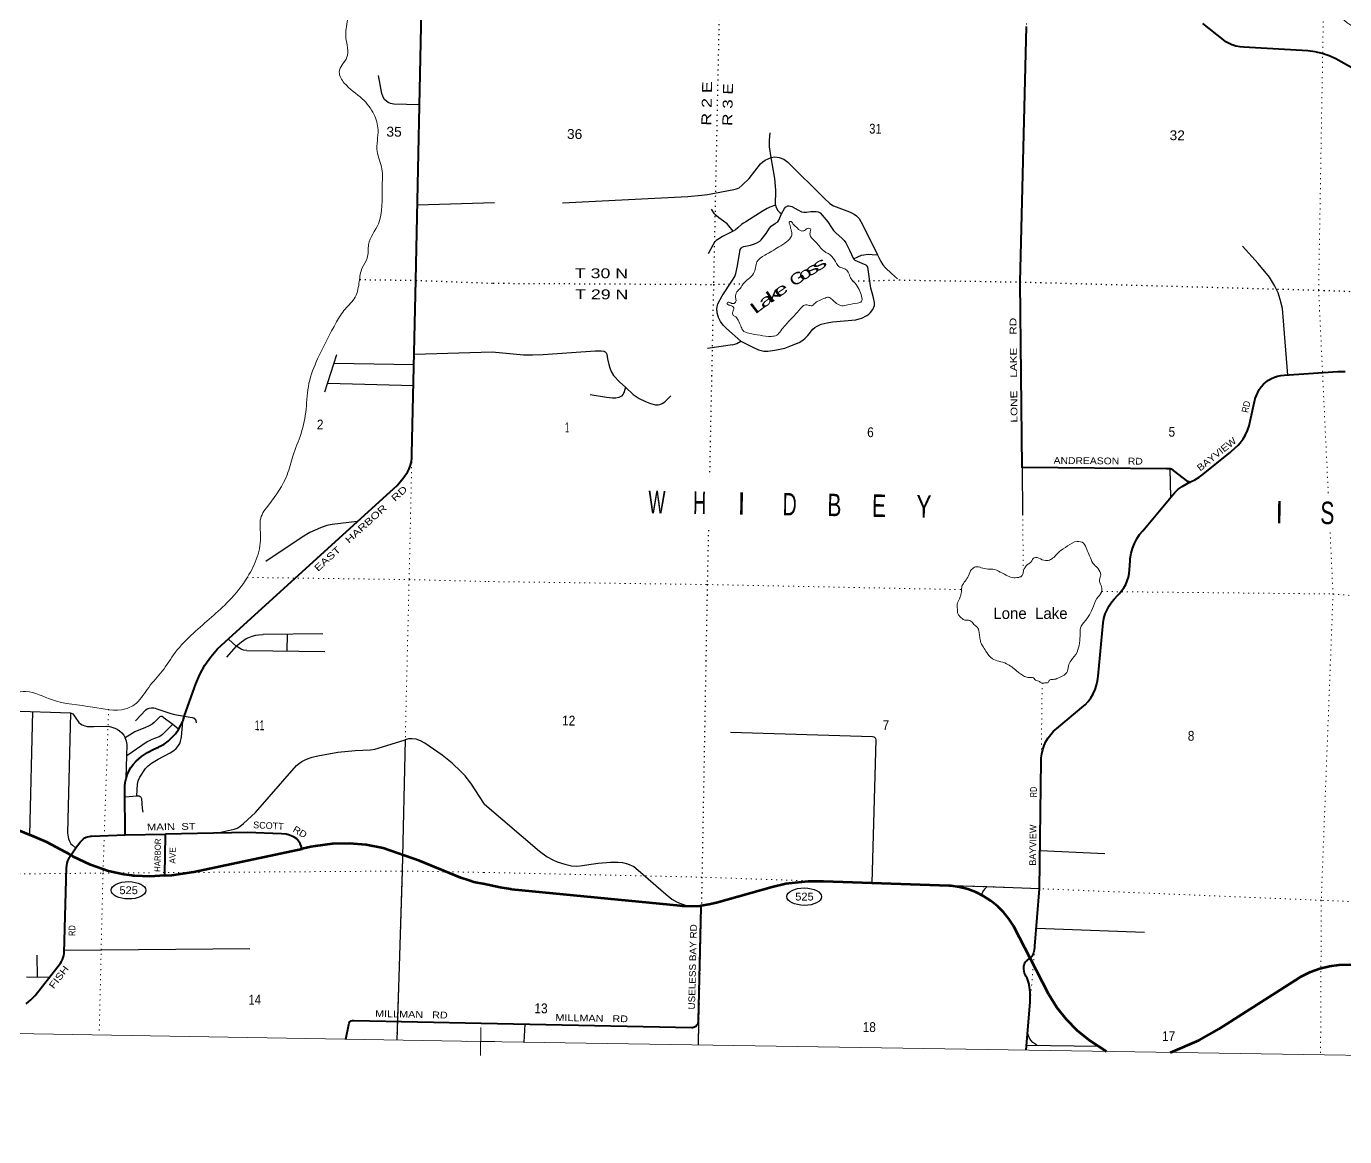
# Model space of a CAD drawing. Header units: feet. Extents: x -493433 to -244333, y 184684 to 373072.
# Drawn here: x -377997 to -354505, y 184934 to 204713 of the extents above; entities that cross this region are included whole.
import ezdxf
from ezdxf.enums import TextEntityAlignment as Align

# ---------------------------------------------------------------- set-up
doc = ezdxf.new("R2010")
doc.units = ezdxf.units.FT
doc.header["$LTSCALE"] = 60
doc.linetypes.add('DOTTED', pattern=[1.5, 0.3, -1.2])
for name, color, linetype, lineweight in [('17', 7, 'Continuous', 25), ('23', 7, 'Continuous', 70), ('26', 7, 'Continuous', 40), ('27', 7, 'Continuous', 13), ('29', 7, 'Continuous', 25), ('39', 7, 'Continuous', 13), ('4', 7, 'Continuous', 13), ('41', 7, 'Continuous', 13), ('6', 7, 'DOTTED', 25), ('7', 7, 'DOTTED', 13)]:
    doc.layers.add(name, color=color, linetype=linetype, lineweight=lineweight)
doc.layers.add('42', color=7, linetype='Continuous')

msp = doc.modelspace()

# ---------------------------------------------------------------- linework, layer by layer
at = {"layer": '17'}
for centre in [(-376177.04, 189321.95), (-364134.01, 189208.58)]:
    msp.add_ellipse(centre, major_axis=(-309.24, 1), ratio=0.500121, dxfattribs=at)
at = {"layer": '23'}
for points in [[(-377201.93, 189946.49), (-377251.9, 189974.87), (-377276.57, 189988.88), (-377301.9, 190002.5), (-377632.75, 190180.33), (-377838.5, 190270.18), (-379367.14, 190888.62), (-379398.45, 190904.51), (-379466.4, 190945.71), (-379529.67, 190993.79), (-379587.57, 191048.22), (-380715.39, 192429.8)], [(-375530.74, 189583.77), (-375403.72, 189590.27), (-375012.71, 189651.69), (-373081.85, 190062.97)], [(-369854.04, 189435.14), (-369966.28, 189457.42), (-370025.62, 189469.72), (-370105.53, 189493.97), (-370256.25, 189545.59), (-370992.54, 189845.14), (-371640, 190075.51), (-371939.43, 190132), (-372243.13, 190156.87), (-372547.76, 190149.86), (-372849.99, 190111.05), (-372928.34, 190095.67), (-373081.85, 190062.97)], [(-375530.74, 189583.77), (-375799.01, 189570.05), (-376065.99, 189580.71), (-376091.1, 189581.71), (-376115.99, 189585.03), (-376261.41, 189604.42), (-376533.63, 189664.47), (-376856.74, 189778.74), (-377166.13, 189926.16), (-377201.93, 189946.49)], [(-365970.01, 189045.71), (-365992.7, 189041.88), (-366149.48, 189032.02), (-366306.44, 189038.61), (-366345.81, 189042.85), (-369350.25, 189339.43), (-369363.37, 189340.7), (-369556.35, 189370.33), (-369854.04, 189435.14)], [(-360111.42, 188115.72), (-360392, 188664.95), (-360404.58, 188688.26), (-360488.39, 188815.54), (-360585.05, 188933.35), (-360693.49, 189040.42), (-360812.53, 189135.56), (-360940.87, 189217.74), (-361077.09, 189286.06), (-361219.7, 189339.76), (-361367.15, 189378.26), (-361517.82, 189401.14), (-361550, 189403.95), (-363794, 189481.95), (-364065.22, 189480.25), (-364407, 189445.96), (-364465.65, 189435.77), (-364706.58, 189377.57), (-365700, 189098.95), (-365837.8, 189068.07), (-365970.01, 189045.71)], [(-358751.32, 186448.74), (-359057.79, 186651.29), (-359269.26, 186825.36), (-359461.38, 187020.59), (-359632.04, 187234.82), (-359779.37, 187465.72), (-360111.42, 188115.72)], [(-357607.04, 186430.46), (-357099.16, 186653.72), (-356743.41, 186856.87), (-355380, 187721.95), (-355296.32, 187776.92), (-355269.27, 187792.26), (-355111.21, 187869.39), (-354945.96, 187929.58), (-354775.32, 187972.17), (-354601.16, 187996.68), (-354425.4, 188002.86), (-354249.95, 187990.63), (-354076.74, 187960.13), (-348628.84, 186741.6)]]:
    msp.add_lwpolyline(points, dxfattribs=at)
at = {"layer": '26'}
msp.add_line((-376235.13, 190312.51), (-375516.64, 190323.98), dxfattribs=at)
for points in [[(-376235.13, 190312.51), (-376242.54, 191103.89), (-376242.62, 191174.59), (-376235.3, 191244.9), (-376220.68, 191314.07), (-376198.9, 191381.33), (-376170.22, 191445.94), (-376134.94, 191507.21), (-376093.45, 191564.44), (-376046.2, 191617.03), (-376039.21, 191623.93), (-375942.94, 191705.24), (-375838.7, 191776.03), (-375727.63, 191835.54), (-375641.91, 191871.86), (-375622.05, 191881.75), (-375543.12, 191927.69), (-375469.42, 191981.63), (-375401.76, 192042.97), (-375340.89, 192111.06), (-375287.46, 192185.13), (-375242.08, 192264.38), (-375205.22, 192347.94), (-375177.3, 192434.89), (-374979.5, 192998.44), (-374907.29, 193168.84), (-374817.67, 193330.75), (-374711.61, 193482.41), (-374590.28, 193622.15), (-374455.01, 193748.44), (-374450.36, 193752.33), (-371512.18, 196420.34), (-371389.5, 196536.29), (-371279.62, 196664.42), (-371202.24, 196773.97), (-371173.71, 196833.31), (-371151.54, 196895.31), (-371135.97, 196959.29), (-371127.18, 197024.54), (-371125.25, 197090.35), (-371125.46, 197097.51), (-371055.71, 200188.69), (-370946.48, 205568.73)], [(-357256.41, 196595.09), (-357300.47, 196606.82), (-357557.65, 196803.66), (-357560.68, 196805.91), (-357572.54, 196813.54), (-357585.13, 196819.89), (-357598.31, 196824.88), (-357611.94, 196828.47), (-357625.87, 196830.62), (-357629.02, 196830.77), (-357654.53, 196830.49), (-357679.02, 196830.71), (-360251.43, 196853.2), (-360288, 200158.95), (-360177, 204712.95)], [(-353763.19, 203627.83), (-354663.87, 204135.95), (-354781.94, 204190.32), (-354905.04, 204232.04), (-355031.84, 204260.67), (-355160.93, 204275.89), (-355163, 204276.02), (-356302, 204340.89), (-356366.5, 204347.29), (-356441.63, 204362.16), (-356489.79, 204377.07), (-356514.88, 204384.84), (-356539.79, 204395.43), (-356573.86, 204410.82), (-356621.07, 204438.41), (-356665.13, 204470.79), (-357033.68, 204764.1)], [(-357256.41, 196595.09), (-357250.47, 196597.94), (-357176.03, 196633.61), (-357098.69, 196681.09), (-357026.73, 196736.4), (-356569, 197101.98), (-356544.08, 197121.89), (-356519, 197145.17), (-356405.58, 197250.48), (-356367.22, 197293.1), (-356315.05, 197362.32), (-356270.4, 197436.63), (-356233.76, 197515.19), (-356205.53, 197597.15), (-356186.03, 197681.61), (-356109.52, 198027.95), (-356104, 198052.95), (-356098.11, 198077.95), (-356096.95, 198082.85), (-356078.86, 198139.04), (-356055.01, 198193.04), (-356025.64, 198244.24), (-355991.08, 198292.1), (-355951.7, 198336.08), (-355907.95, 198375.7), (-355860.29, 198410.53), (-355809.25, 198440.19), (-355755.39, 198464.35), (-355699.3, 198482.75), (-355641.6, 198495.19), (-355582.91, 198501.52), (-354627.08, 198564.11), (-354593.38, 198566.08), (-354497.76, 198564.89)], [(-360111.42, 188115.72), (-360100.43, 188124.21), (-360096.52, 188127.67), (-360082.4, 188141.91), (-360069.84, 188157.55), (-360063.56, 188167.31), (-360049.94, 188192.35), (-360042.06, 188217.31), (-360038.91, 188227.27), (-360031.54, 188263.32), (-360030.41, 188274.95), (-360028.06, 188299.24), (-360025.93, 188324.95), (-359941, 189350.95), (-359914, 191629.95), (-359912.33, 191679.8), (-359903.15, 191755.94), (-359886.07, 191830.69), (-359861.27, 191903.25), (-359829.01, 191972.82), (-359789.67, 192038.64), (-359743.65, 192099.98), (-359691.48, 192156.18), (-359633.72, 192206.61), (-359150.03, 192607.57), (-359130.99, 192625.66), (-359075.66, 192686.04), (-359026.95, 192751.86), (-358985.38, 192822.42), (-358951.42, 192896.93), (-358925.43, 192974.59), (-358907.7, 193054.54), (-358898.43, 193135.9), (-358808.88, 194086.32), (-358794.15, 194166.7), (-358771.11, 194245.1), (-358739.99, 194320.66), (-358701.15, 194392.56), (-358655, 194460), (-358612.79, 194510.65), (-358549, 194577.95), (-358525.27, 194606.34), (-358480.2, 194657.11), (-358440.68, 194712.3), (-358407.14, 194771.33), (-358379.96, 194833.53), (-358359.43, 194898.24), (-358345.78, 194964.74), (-358339.34, 195028.36), (-358327, 195189.95), (-358325.12, 195234.75), (-358310.32, 195325.54), (-358286.11, 195414.29), (-358252.76, 195500.01), (-358210.63, 195581.78), (-358160.18, 195658.7), (-358104.21, 195727.45), (-357567.03, 196366.82), (-357529.82, 196408.61), (-357469.18, 196465.74), (-357402.91, 196516.22), (-357331.73, 196559.5), (-357300.47, 196574.27), (-357256.41, 196595.09)], [(-377201.93, 189946.49), (-377195.74, 189955.38), (-377161.69, 190010.14), (-377104.22, 190098.68), (-377037.8, 190180.73), (-376996.72, 190223.74), (-376976.07, 190240.14), (-376953.81, 190254.3), (-376930.2, 190266.05), (-376905.49, 190275.27), (-376879.96, 190281.85), (-376853.87, 190285.73), (-376837.09, 190286.77), (-376235.13, 190312.51)], [(-375530.74, 189583.77), (-375530.31, 189606.25), (-375517.11, 190299.71), (-375516.64, 190323.98)], [(-373081.85, 190062.97), (-373092.14, 190090.42), (-373116.31, 190154.92), (-373179.66, 190236.95), (-373224.38, 190270.51), (-373306.36, 190304.07), (-373368.65, 190320.13), (-373451.7, 190330.17), (-374064.73, 190354.41), (-374342.37, 190348.82), (-374664.32, 190337.59), (-375516.64, 190323.98)], [(-378000.14, 187300.11), (-377916.7, 187368.75), (-377840.9, 187445.74), (-377389.87, 188022.17), (-377369.58, 188054.27), (-377352.76, 188088.31), (-377339.59, 188123.93), (-377330.21, 188160.72), (-377324.74, 188198.3), (-377323.81, 188210.61), (-377279.02, 189723.76), (-377275.33, 189764.86), (-377267.35, 189805.34), (-377255.19, 189844.77), (-377238.98, 189882.71), (-377226.34, 189905.38), (-377218.89, 189918.74), (-377201.93, 189946.49)], [(-369895, 186954.01), (-366139.02, 186879.76), (-366126.39, 186880.34), (-366113.89, 186882.22), (-366101.65, 186885.41), (-366089.82, 186889.86), (-366078.51, 186895.52), (-366067.86, 186902.33), (-366057.98, 186910.22), (-366048.98, 186919.09), (-366040.95, 186928.86), (-366033.99, 186939.41), (-366028.17, 186950.64), (-366023.56, 186962.41), (-366020.2, 186974.6), (-366018.13, 186987.07), (-366017.38, 186999.69), (-366017.39, 187002.03), (-365970.58, 189020.95), (-365970.01, 189045.71)], [(-360179.94, 186471.66), (-360109, 187333.95), (-360112.14, 187506.33), (-360126.82, 187638.23), (-360128.6, 187649.64), (-360137.02, 187686.79), (-360149.27, 187722.85), (-360165.22, 187757.43), (-360184.7, 187790.15), (-360194.45, 187810.69), (-360207.28, 187844.93), (-360216.46, 187880.32), (-360221.89, 187916.48), (-360223.51, 187953.01), (-360221.45, 187972.35), (-360217.38, 187991.36), (-360211.34, 188009.84), (-360203.41, 188027.59), (-360200.89, 188032.35)], [(-360200.92, 188032.36), (-360190.91, 188046.79), (-360179.44, 188060.1), (-360166.65, 188072.14), (-360165.28, 188073.29)], [(-360165.26, 188073.26), (-360115, 188112.95), (-360111.42, 188115.72)], [(-372305.5, 186669.85), (-372249.25, 186932.66), (-372243.89, 186957.71), (-372232.01, 186982.66), (-372230.43, 186984.64), (-372226.15, 186988.99), (-372221.44, 186992.87), (-372216.35, 186996.23), (-372210.94, 186999.05), (-372209.93, 186999.45), (-372184.98, 187004.24), (-372159.93, 187003.69), (-369895, 186954.01)]]:
    msp.add_lwpolyline(points, dxfattribs=at)
at = {"layer": '29'}
for p, q in [((-371024.89, 201531.14), (-369653.67, 201573.1)), ((-368445, 201571.95), (-366212.29, 201683.08)), ((-365413.8, 199040.29), (-365858, 198973.95)), ((-372470.67, 198859.38), (-372683.75, 198198.83)), ((-371081.3, 198870.72), (-369697.56, 198914.03)), ((-372513.49, 198714.9), (-371091.25, 198691.69)), ((-372624, 198353.82), (-371094.57, 198317.07)), ((-360251.43, 196853.2), (-360244.88, 196010.52)), ((-357618.04, 196827.89), (-357606.26, 196325.1)), ((-372713.84, 193892.32), (-373779.08, 193881.05)), ((-373349.51, 193887.34), (-373355.59, 193584.56)), ((-374258.97, 193669.09), (-374430.29, 193478.08)), ((-374395.56, 193797.56), (-374258.97, 193669.09)), ((-374065.9, 193594.13), (-372677.99, 193579.07)), ((-378287.25, 192519.59), (-377208.78, 192484.98)), ((-377888.38, 192506.16), (-377943.22, 190312.55)), ((-377208.78, 192484.98), (-377262.28, 190338.67)), ((-365450, 192139.95), (-362919.49, 192060.84)), ((-362860.62, 192001.93), (-362932.85, 189456.16)), ((-376217.76, 191326.92), (-376206.6, 191718.56)), ((-376238.92, 190989.73), (-376026.16, 191004.67)), ((-359932.96, 190031.63), (-358776, 189974.95)), ((-359998.71, 188649.87), (-358068.95, 188578.93)), ((-377809.9, 188168.77), (-377806.95, 187777.14)), ((-377318.28, 188253.05), (-374014.82, 188286.65)), ((-377992.58, 187778.54), (-377583.92, 187774.64)), ((-369116, 186938.95), (-369131.98, 186617.35)), ((-366018.77, 186978.97), (-366026.95, 186566.4)), ((-360170.74, 186563.56), (-358904.11, 186544.73))]:
    msp.add_line(p, q, dxfattribs=at)
for points in [[(-370996.62, 203315.81), (-371450.42, 203329.42), (-371505.69, 203340.05), (-371550.33, 203357.06), (-371582.22, 203378.33), (-371611.98, 203410.24), (-371637.49, 203452.77), (-371660.87, 203516.58), (-371720.39, 203835.6)], [(-364726.27, 202377.67), (-364751.72, 202564.39), (-364751.72, 202683.21), (-364743.23, 202814.77)], [(-366212.29, 201683.08), (-365964.8, 201707.16), (-365858.76, 201719.89), (-365392.19, 201804.77), (-365342.35, 201818.56), (-365294.64, 201838.71), (-365239.5, 201881.15), (-365116.49, 202004.22), (-364917.14, 202263.09), (-364870.48, 202301.28), (-364832.31, 202330.99), (-364726.27, 202377.67)], [(-364726.27, 202377.67), (-364656.27, 202388.27), (-364584.17, 202379.79), (-364499.34, 202345.84), (-364427.23, 202294.91), (-363778.27, 201654.11), (-363676.47, 201556.51), (-363612.85, 201514.07), (-363328.67, 201407.98), (-363248.08, 201369.78), (-363201.42, 201340.08), (-363159, 201289.15), (-363091.14, 201170.33), (-362830, 200643.95)], [(-364649.24, 201527.12), (-364641.44, 201796.28), (-364658.4, 202004.22), (-364726.27, 202377.67)], [(-365399.61, 201067.42), (-365478.08, 201158.66), (-365509.89, 201192.61), (-365573.51, 201243.54), (-365658.34, 201305.07), (-365707.12, 201345.39), (-365732.57, 201375.09), (-365785.59, 201453.6)], [(-365265.22, 199103.57), (-365522.61, 199331.73), (-365578.83, 199390.08), (-365628.65, 199454.8), (-365663.66, 199525.88), (-365688.03, 199611.82), (-365691.23, 199689.27), (-365675.31, 199768.83), (-365598.96, 199913.12), (-365412.33, 200193.2), (-365374.17, 200258.99), (-365352.95, 200312.03), (-365323.26, 200447.83), (-365276.6, 200740.64), (-365260.7, 200760.8), (-365243.74, 200777.78), (-365212.98, 200791.57), (-365089.97, 200817.03), (-365021.05, 200839.31), (-364966.97, 200863.71), (-364925.62, 200888.11), (-364904.41, 200909.33), (-364814.27, 201024.97), (-364753.84, 201119.4), (-364725.2, 201152.28), (-364644.61, 201207.45), (-364605.38, 201231.86), (-364585.23, 201258.38), (-364539.64, 201371.91)], [(-364649.24, 201527.12), (-364750.65, 201489.67), (-364793.07, 201468.45), (-364865.17, 201426.02), (-365176.93, 201230.8), (-365219.34, 201207.46), (-365246.91, 201188.37), (-365316.9, 201124.71), (-365359.31, 201090.76), (-365399.61, 201067.42)], [(-364649.24, 201527.12), (-364636.13, 201483.31), (-364607.5, 201435.56), (-364570.38, 201398.43), (-364539.64, 201371.91)], [(-364539.64, 201371.91), (-364489.8, 201466.33), (-364468.59, 201491.79), (-364430.41, 201513.01), (-364402.84, 201517.25), (-364356.19, 201506.64), (-364250.15, 201442.99), (-364186.52, 201409.04), (-364141.99, 201400.55), (-364093.21, 201400.55), (-364014.74, 201413.28), (-363968.08, 201417.52), (-363921.43, 201413.28), (-363885.37, 201406.91), (-363851.44, 201392.06), (-363813.27, 201351.75), (-363715.71, 201228.68), (-363652.09, 201128.95), (-363613.91, 201075.9), (-363573.62, 201037.71), (-363461.22, 200935.86), (-363425.17, 200897.67), (-363395.47, 200855.23), (-363329.73, 200725.8), (-363259.74, 200568.78)], [(-365399.61, 201067.42), (-365510.95, 201011.2), (-365589.42, 200966.64), (-365674.25, 200915.71), (-365701.82, 200896.62), (-365733.63, 200866.91), (-365765.45, 200818.11), (-365846.04, 200663.21)], [(-363259.74, 200568.78), (-363181.28, 200609.1), (-363115.53, 200634.56), (-363075.24, 200645.17), (-362994.65, 200653.66), (-362926.78, 200651.53), (-362830, 200643.95)], [(-362830, 200643.95), (-362773.04, 200525.29), (-362734.86, 200463.75), (-362688.2, 200408.58), (-362582.17, 200310.98), (-362474.01, 200215.49)], [(-355517.72, 198499.34), (-355613.1, 199687.73), (-355651.28, 199849), (-355689.45, 199963.59), (-355757.32, 200095.15), (-355846.4, 200243.69), (-356045.76, 200489.84), (-356325.72, 200795.41)], [(-365265.22, 199103.57), (-365048.63, 198995.42), (-364951.08, 198952.99), (-364857.76, 198927.53), (-364785.65, 198927.53), (-364658.41, 198944.5), (-364480.26, 198982.69), (-364361.5, 199025.13), (-364226.83, 199083.49), (-364157.9, 199122.74), (-364118.67, 199155.63), (-364068.83, 199207.61), (-363979.76, 199317.95), (-363949, 199348.72), (-363907.65, 199373.12), (-363831.3, 199407.06), (-363724.2, 199433.59), (-363631.95, 199449.5), (-363216.28, 199487.7), (-363154.76, 199500.43), (-363111.3, 199516.34), (-363021.17, 199559.84), (-362985.1, 199585.3), (-362955.41, 199615.01), (-362915.13, 199670.18), (-362885.43, 199740.2), (-362885.44, 199793.24), (-362900.27, 199876), (-362923.61, 199967.23), (-362949.06, 200047.87), (-363004.2, 200425.56), (-363015.85, 200441.47), (-363030.7, 200456.32), (-363063.58, 200472.24), (-363224.76, 200540.14), (-363259.74, 200568.78)], [(-365413.8, 199040.29), (-365372.07, 199051.64), (-365338.13, 199064.37), (-365265.22, 199103.57)], [(-369697.56, 198914.03), (-369137.47, 198863.87), (-368979.47, 198862.81), (-368789.67, 198868.12), (-367860.77, 198931.77), (-367814.11, 198931.77), (-367751.55, 198930.71), (-367701.71, 198925.4), (-367680.5, 198914.79), (-367665.66, 198897.82), (-367653.99, 198873.42), (-367640.21, 198787.49), (-367620.06, 198690.94), (-367602.03, 198632.59), (-367576.59, 198566.81), (-367532.05, 198492.54), (-367423.89, 198375.85), (-367321.67, 198287.55)], [(-367321.67, 198287.55), (-367341.18, 198201.85), (-367360.27, 198163.66), (-367392.08, 198127.58), (-367436.62, 198104.25), (-367489.63, 198089.39), (-367551.14, 198087.28), (-367661.42, 198104.25), (-367949.84, 198150.93)], [(-367321.67, 198287.55), (-367182.12, 198155.17), (-367078.2, 198085.15), (-366961.56, 198027.86), (-366872.49, 197991.78), (-366783.42, 197972.7), (-366741, 197970.57), (-366707.07, 197976.94), (-366664.65, 197993.91), (-366620.68, 198026.74), (-366510.4, 198132.84)], [(-372100.76, 195891.97), (-372547.95, 195840.66), (-372644.68, 195819.38), (-372756.29, 195781.1), (-372943.36, 195696.02), (-373083.67, 195615.2), (-373729.94, 195181.3)], [(-374258.97, 193669.09), (-374163.63, 193747.71), (-374080.72, 193805.14), (-374033.95, 193828.54), (-373970.17, 193849.81), (-373906.4, 193864.7), (-373857.5, 193875.33), (-373779.08, 193881.05)], [(-374065.9, 193594.13), (-374125.36, 193603.08), (-374170.01, 193617.97), (-374258.97, 193669.09)], [(-377208.78, 192484.98), (-377180.27, 192472.59), (-377167.5, 192463.02), (-377148.38, 192440.68), (-377129.24, 192407.72), (-377061.21, 192314.13), (-377031.46, 192288.6), (-376999.56, 192269.46), (-376953.86, 192251.38), (-376912.4, 192241.81), (-376876.27, 192239.68), (-376795.47, 192239.68), (-376570.13, 192243.94), (-376510.08, 192238.62), (-376455.33, 192224.79), (-376418.67, 192210.97), (-376378.8, 192190.76), (-376336.82, 192163.11), (-376298.01, 192126.95), (-376261.35, 192083.35), (-376234.24, 192037.61)], [(-375556.42, 192406.34), (-375575.74, 192418.34), (-375600.72, 192420.46), (-375618.26, 192413.02), (-375643.24, 192390.68), (-375721.9, 192309.86), (-375756.44, 192283.27), (-375811.18, 192252.43), (-375887.72, 192216.27), (-376023.77, 192165.23), (-376062.57, 192148.21), (-376113.06, 192118.43), (-376234.24, 192037.61)], [(-376050.28, 192340.52), (-375869.93, 192538.11), (-375841.76, 192556.19), (-375806.15, 192567.89), (-375765.22, 192571.08), (-375725.37, 192570.02), (-375700.38, 192565.76), (-375672.75, 192557.25), (-375440.49, 192476.43), (-375383.62, 192461.54), (-375323.57, 192450.91), (-375040.82, 192399.86), (-375006.8, 192386.03), (-374987.68, 192367.95), (-374978.1, 192349.87), (-374971.81, 192305.91)], [(-375556.42, 192406.34), (-375389.23, 192279.3), (-375277.87, 192194.69)], [(-375389.23, 192279.3), (-375570.96, 192099.29), (-375600.72, 192075.89), (-375630.48, 192058.88), (-375760.16, 192009.96), (-375798.43, 191992.94), (-375843.07, 191967.42), (-376206.6, 191718.56)], [(-376026.16, 191004.67), (-376017.4, 191212.34), (-376002.51, 191271.9), (-375972.75, 191337.83), (-375874.96, 191490.98), (-375826.07, 191542.02), (-375768.67, 191588.82), (-375649.62, 191659.01), (-375432.78, 191773.86), (-375371.13, 191814.27), (-375328.61, 191846.18), (-375283.97, 191899.35), (-375264.83, 191937.64), (-375249.95, 191975.92), (-375235.07, 192056.75), (-375211.18, 192329.79)], [(-376206.6, 191718.56), (-376203.41, 191921.7), (-376205.54, 191948.28), (-376214.04, 191980.19), (-376234.24, 192037.61)], [(-374615.52, 190339.59), (-374295.43, 190410.51), (-374240.16, 190429.64), (-374191.26, 190457.29), (-374125.36, 190512.6), (-373912.77, 190708.28), (-373181.47, 191546.31), (-373131.5, 191588.84), (-373088.98, 191616.49), (-373002.89, 191661.17), (-372906.16, 191695.19), (-372803.06, 191716.47), (-372445.91, 191780.28), (-372135.53, 191810.06), (-371863.42, 191827.07), (-371785.82, 191837.7), (-371727.36, 191852.6), (-371244.54, 192002.57)], [(-371244.54, 192002.57), (-371300.55, 189665.04), (-371397.01, 186654.77)], [(-369830.6, 190855.26), (-370078.76, 191231.52), (-370176.55, 191359.14), (-370257.33, 191439.96), (-370407.2, 191586.72), (-370584.72, 191729.23), (-370898.28, 191946.18), (-370971.63, 191984.47), (-371052.41, 192014.24), (-371124.69, 192022.75), (-371189.52, 192018.5), (-371244.54, 192002.57)], [(-362919.49, 192060.84), (-362896.48, 192057.51), (-362881.63, 192051.14), (-362871.03, 192039.47), (-362865.73, 192027.8), (-362860.62, 192001.93)], [(-376026.16, 191004.67), (-375984.44, 191003.91), (-375967.43, 190993.28), (-375954.67, 190982.64), (-375944.04, 190959.24), (-375931.29, 190780.58), (-375920.66, 190714.64)], [(-369830.6, 190855.26), (-368852.25, 190021), (-368716.52, 189919.15), (-368614.72, 189863.98), (-368538.37, 189830.03), (-368402.64, 189787.6), (-368283.88, 189757.89), (-368186.33, 189753.65), (-368084.53, 189762.13), (-367974.25, 189779.11), (-367804.59, 189804.57), (-367588.27, 189825.79), (-367448.29, 189825.79), (-367376.19, 189817.3), (-367282.87, 189796.08), (-367172.59, 189745.16), (-367092, 189681.5), (-366604.22, 189252.89), (-366493.94, 189163.77), (-366400.63, 189112.84), (-366193.93, 189033.19)], [(-377262.28, 190338.67), (-377253.35, 190269.03), (-377246.97, 190239.26), (-377229.96, 190196.72), (-377202.33, 190152.06), (-377174.7, 190126.54), (-377119.43, 190079.75)], [(-359941, 189350.95), (-360881.35, 189381.89), (-361523.49, 189403.02)], [(-360881.35, 189381.89), (-360923.71, 189345.19), (-360942.8, 189319.73), (-360985.22, 189243.34)], [(-359993.06, 186560.69), (-360059.49, 186613.28), (-360097.66, 186653.6), (-360125.23, 186700.28), (-360157.04, 186791.52)]]:
    msp.add_lwpolyline(points, dxfattribs=at)
at = {"layer": '39'}
for points in [[(-369321, 221857.95), (-369170, 221831.95), (-368891, 221716.95), (-368507, 221709.95), (-367931, 221786.95), (-367547, 221903.95), (-367226, 222078.95), (-367067, 222213.95), (-366991, 222287.95), (-366940, 222335.95), (-366883, 222340.95), (-366891, 222272.95), (-366901, 222100.95), (-366905, 221828.95), (-366867, 221535.95), (-366605, 220966.95), (-366119, 220247.95), (-365909, 220024.95), (-365668, 219635.95), (-365541, 219359.95), (-365425, 219190.95), (-365297, 218956.95), (-365153, 218718.95), (-365034, 218458.95), (-364976, 218264.95), (-364933, 218043.95), (-364824, 217804.95), (-364659, 217596.95), (-364415, 217366.95), (-364187, 217083.95), (-364039, 216974.95), (-363727, 216832.95), (-363497, 216688.95), (-363394, 216470.95), (-363336, 216274.95), (-363237, 216127.95), (-363109, 215948.95), (-362669, 215387.95), (-362449, 215184.95), (-362381, 215128.95), (-362254, 215098.95), (-361963, 215008.95), (-361561, 214931.95), (-361398, 214818.95), (-361302, 214601.95), (-361112, 214223.95), (-360743, 213687.95), (-360583, 213427.95), (-360055, 212455.95), (-359852, 212117.95), (-359720, 211798.95), (-359593, 211617.95), (-359357, 211218.95), (-359234, 210960.95), (-359170, 210768.95), (-359091, 210508.95), (-358953, 210299.95), (-358568, 209851.95), (-358294, 209476.95), (-358079, 208987.95), (-357957, 208610.95), (-357873, 208417.95), (-357689, 208213.95), (-357421, 207912.95), (-357155, 207652.95), (-356986, 207331.95), (-356855, 206912.95), (-356612, 206420.95), (-356369, 206068.95), (-356027, 205700.95), (-355845, 205469.95), (-355740, 205387.95), (-355556, 205300.95), (-355115, 205219.95), (-354904, 205167.95), (-354737, 205070.95), (-354594, 204907.95), (-354429, 204755.95), (-354112, 204622.95), (-353705, 204465.95), (-353537, 204281.95), (-353387, 203996.95), (-353203, 203626.95), (-352891, 203311.95), (-352399, 202961.95), (-351846, 202687.95), (-351310, 202450.95), (-350823, 202358.95), (-350289, 202351.95), (-349805, 202362.95), (-349629.95, 202350.61)], [(-380374.14, 206046.4), (-380030.31, 205892.2), (-379871.81, 205777.86), (-379725.76, 205619.19), (-379567.07, 205529.08), (-379412.52, 205424.86), (-379085.95, 205383.87), (-378862.53, 205313.42), (-378849.12, 205222.45), (-378900.43, 205113.83), (-378881.82, 204915.81), (-378763.75, 204537.29), (-378718.48, 204139.16), (-378557.97, 203259.55), (-378488.54, 202598.75), (-378427.4, 201911.76), (-378478.79, 201538.63), (-378506.05, 200389.98), (-378491.46, 200194.01), (-378446.01, 200072.5), (-378475.37, 199933.42), (-378457.65, 199622.33), (-378423.81, 199309.1), (-378465.56, 199133.77), (-378558.46, 198870.01), (-378595.46, 198529.08), (-378649.79, 198293.28), (-378665.93, 198039.01), (-378754.62, 197797.43), (-378812.99, 197561.66), (-378750.32, 197320.88), (-378675.06, 197142.6), (-378671.05, 196629.71), (-378702.12, 196274.6), (-378840.79, 195835.55), (-379070.57, 195358.87), (-379453.31, 194677.47), (-379699.15, 194211.02), (-379809.93, 193981.73), (-379819.31, 193561.83), (-379778.91, 193313.15), (-379773.72, 192949.67), (-379694.39, 192775.39), (-379539.87, 192667.13), (-379250.76, 192483.09), (-378773.88, 192311.66), (-378588.25, 192310.17), (-378419.26, 192500.63), (-378198.71, 192832), (-378004.75, 192862.75), (-377547.83, 192719.75), (-376814.4, 192584.63), (-376227.43, 192555.67), (-376034.93, 192657.1), (-375816.8, 192938.02), (-375574.38, 193226.82), (-375343.76, 193556.1), (-375020.15, 193904.82), (-374386.03, 194479.2), (-374055.78, 194902.57), (-373883.44, 195260.59), (-373823.75, 195663.93), (-373821.47, 195950.62), (-373678.33, 196189.75), (-373349.2, 196726.2), (-373249.71, 197058.55), (-373101.25, 197459.16), (-373013.07, 197892.56), (-372960.98, 198354.52), (-372806.17, 198791.42), (-372468.03, 199446.92), (-372316.9, 199675.89), (-372137.62, 199890.49), (-372064.81, 200166.52), (-372010.41, 200410.39), (-371922.28, 200583.33), (-371898.16, 200825.43), (-371723.71, 201195.54), (-371657.99, 201849.2), (-371661.48, 202172.29), (-371745.77, 202485.93), (-371730.6, 202871.45), (-371803.08, 203146.64), (-372010.77, 203420.89), (-372331.38, 203704.12), (-372420.64, 203898.68), (-372371.17, 204029.52), (-372283.36, 204162.08), (-372273.97, 204327.57), (-372306.47, 204555.99), (-372271.69, 204870.69), (-372325.72, 205182.07), (-372516.86, 205506.66), (-372602.29, 205674.94), (-372675.09, 205909.74), (-372935.13, 206452.95), (-372972.07, 206628.91)], [(-365223, 200128.95), (-365134, 200209.95), (-365039, 200309.95), (-365004, 200415.95), (-364978, 200520.95), (-364839, 200635.95), (-364587, 200783.95), (-364445, 200878.95), (-364380, 200945.95), (-364355, 201002.95), (-364366, 201080.95), (-364383, 201133.95), (-364392, 201182.95), (-364402, 201226.95), (-364379, 201238.95), (-364338, 201195.95), (-364274, 201134.95), (-364192, 201068.95), (-364130, 201077.95), (-364063, 201115.95), (-364023, 201104.95), (-364032, 201035.95), (-364022, 200971.95), (-363921, 200860.95), (-363786, 200711.95), (-363641, 200612.95), (-363562, 200490.95), (-363502, 200423.95), (-363410, 200393.95), (-363350, 200336.95), (-363309, 200230.95), (-363210, 200112.95), (-363144, 199992.95), (-363107, 199874.95), (-363112, 199814.95), (-363185, 199781.95), (-363359, 199751.95), (-363468, 199736.95), (-363558, 199774.95), (-363639, 199848.95), (-363701, 199885.95), (-363786, 199862.95), (-363890, 199819.95), (-363943, 199781.95), (-363998, 199736.95), (-364064, 199747.95), (-364131, 199747.95), (-364202, 199686.95), (-364347, 199525.95), (-364470, 199389.95), (-364552, 199289.95), (-364626, 199210.95), (-364721, 199189.95), (-364922, 199208.95), (-365123, 199245.95), (-365231, 199297.95), (-365264, 199376.95), (-365313, 199477.95), (-365355, 199535.95), (-365399, 199561.95), (-365412, 199594.95), (-365400, 199646.95), (-365391, 199698.95), (-365419, 199725.95), (-365477, 199748.95), (-365509, 199769.95), (-365502, 199793.95), (-365446, 199784.95), (-365386, 199777.95), (-365353, 199811.95), (-365360, 199884.95), (-365336, 199980.95), (-365271, 200050.95), (-365223, 200128.95)], [(-361331, 194682.95), (-361322, 194749.95), (-361268, 194827.95), (-361210, 194925.95), (-361154, 195035.95), (-361081, 195082.95), (-361009, 195077.95), (-360894, 195047.95), (-360775, 195042.95), (-360641, 194991.95), (-360539, 194938.95), (-360429, 194892.95), (-360320, 194896.95), (-360265, 194916.95), (-360241, 194952.95), (-360227, 195022.95), (-360205, 195068.95), (-360145, 195130.95), (-360096, 195167.95), (-360037, 195247.95), (-359928, 195224.95), (-359806, 195194.95), (-359729, 195223.95), (-359588, 195354.95), (-359445, 195455.95), (-359271, 195537.95), (-359161, 195505.95), (-359102, 195394.95), (-359049, 195280.95), (-358990, 195150.95), (-358905, 195058.95), (-358852, 194942.95), (-358874, 194854.95), (-358845, 194752.95), (-358832, 194657.95), (-358840, 194631.95), (-358919, 194519.95), (-358998, 194339.95), (-359076, 194193.95), (-359177, 194061.95), (-359214, 193993.95), (-359220, 193888.95), (-359232, 193727.95), (-359273, 193564.95), (-359380, 193414.95), (-359427, 193316.95), (-359455, 193201.95), (-359573, 193120.95), (-359654, 193085.95), (-359713, 193078.95), (-359763, 193066.95), (-359790, 193024.95), (-359849, 193015.95), (-359905, 193016.95), (-359957, 193047.95), (-360001, 193056.95), (-360051, 193105.95), (-360128, 193112.95), (-360208, 193133.95), (-360352, 193230.95), (-360529, 193358.95), (-360670, 193404.95), (-360780, 193446.95), (-360897, 193581.95), (-360956, 193676.95), (-360989, 193733.95), (-360997, 193766.95), (-361010, 193855.95), (-361023, 193944.95), (-361048, 194004.95), (-361098, 194045.95), (-361151, 194105.95), (-361227, 194136.95), (-361286, 194137.95), (-361354, 194196.95), (-361395, 194243.95), (-361406, 194332.95), (-361411, 194419.95), (-361371, 194511.95), (-361342, 194592.95), (-361331, 194682.95)]]:
    msp.add_spline(points, degree=3, dxfattribs=at)
at = {"layer": '4'}
for p, q in [((-369896.39, 186879.98), (-369904.3, 186380.04)), ((-369650.38, 186626.06), (-370150.31, 186633.97))]:
    msp.add_line(p, q, dxfattribs=at)
msp.add_lwpolyline([(-489136.84, 372822.34), (-458570.27, 372170.54), (-428002.84, 371560.78), (-397434.59, 370993.07), (-366865.58, 370467.41), (-336295.9, 369983.8), (-305725.57, 369542.24), (-275154.66, 369142.74), (-244583.22, 368785.28), (-246606.46, 184933.95), (-277430.78, 185294.37), (-308254.58, 185697.19), (-339077.78, 186142.4), (-369900.35, 186630.01), (-400722.22, 187160.02), (-431543.33, 187732.42), (-462363.63, 188347.22), (-493183.05, 189004.41)], close=True, dxfattribs=at)
msp.add_lwpolyline([(-489136.84, 372822.34), (-458570.27, 372170.54), (-428002.84, 371560.78), (-397434.59, 370993.07), (-366865.58, 370467.41), (-336295.9, 369983.8), (-305725.57, 369542.24), (-275154.66, 369142.74), (-244583.22, 368785.28), (-246606.46, 184933.95), (-277430.78, 185294.37), (-308254.58, 185697.19), (-339077.78, 186142.4), (-369900.35, 186630.01), (-400722.22, 187160.02), (-431543.33, 187732.42), (-462363.63, 188347.22), (-493183.05, 189004.41)], close=True, dxfattribs=at)
at = {"layer": '6'}
for points in [[(-365364.37, 219080.13), (-365402, 216131.95), (-365524, 210788.95), (-365641, 205473.95), (-365752, 200115.95), (-365823.68, 196693.89)], [(-372056.44, 200202.93), (-371055.71, 200188.69), (-369677.38, 200136.89)], [(-363262.12, 200175.39), (-362443, 200194.95), (-360288, 200158.95), (-354969, 200013.95), (-349888.72, 199815.34)], [(-369677.38, 200136.89), (-365752, 200115.95), (-365223.3, 200128.57)], [(-365843.68, 195738.98), (-365864, 194768.95), (-365958, 189555.95), (-366026.94, 186566.4)]]:
    msp.add_lwpolyline(points, dxfattribs=at)
at = {"layer": '7'}
for points in [[(-370589.76, 222067.04), (-370590.63, 221696.52), (-370720.56, 216250.01), (-370833.08, 210964.89), (-370946.48, 205568.73), (-371055.71, 200188.69), (-371176.66, 194857.19), (-371300.55, 189665.04), (-371397.01, 186654.77)], [(-359991.24, 212347.61), (-360034, 210774.95), (-360158, 205481.95), (-360288, 200158.95), (-360230.89, 195008.04)], [(-354880.75, 205160.19), (-354969, 200013.95), (-354797.21, 196395.66)], [(-354764.01, 195696.23), (-354712, 194600.95), (-354922, 189143.95), (-354934, 186387.96)], [(-374059.8, 194896.5), (-371176.66, 194857.19), (-369765.11, 194822.88)], [(-369765.11, 194822.88), (-365864, 194768.95), (-361331.27, 194678.96)], [(-358834.36, 194644.76), (-354712, 194600.95), (-349313, 194137.95), (-343901, 193670.95), (-338966.81, 193475.26)], [(-359895.17, 193015.54), (-359941, 189350.95), (-360179.94, 186471.66)], [(-376530.68, 192551.9), (-376632.01, 189629.2), (-376699.12, 186743.28)], [(-385579.27, 189610.77), (-381993.87, 189575.44), (-376632.01, 189629.2), (-375772.42, 189634.98)], [(-375560.04, 189636.41), (-371300.55, 189665.04), (-369850.64, 189640.93)], [(-339049.05, 188041.1), (-344061, 188467.95), (-349669, 188922.95), (-354922, 189143.95), (-359941, 189350.95), (-365958, 189555.95), (-369850.64, 189640.93)]]:
    msp.add_lwpolyline(points, dxfattribs=at)

# ---------------------------------------------------------------- texts
at = {"layer": '17', "width": 1.05}
for p in [(-376174.14, 189253.64), (-364131.1, 189140.27)]:
    msp.add_text('525', height=140, dxfattribs=at).set_placement(p, align=Align.CENTER)
at = {"layer": '27'}
for s, rotation, width, p in [('LONE    LAKE    RD', 90.634, 1.3, (-360334.68, 197655.95)), ('RD', 77.543, 0.9, (-356226.84, 197821.37)), ('BAYVIEW', 38.614, 1.15, (-357078.98, 196781.94)), ('ANDREASON   RD', 359.499, 1.15, (-359691.94, 196920.02)), ('EAST   HARBOR   RD', 42.241, 1.35, (-372801.06, 194993.33)), ('RD', 89.321, 0.8, (-359991.75, 190976.14)), ('RD', 89.305, 0.8, (-377124.75, 188507.03)), ('USELESS BAY RD', 88.672, 1.1, (-366082.91, 187196.21)), ('FISH', 52.458, 1.25, (-377510.15, 187558.08)), ('MILLMAN   RD', 358.743, 1.2, (-371783.65, 187066.87)), ('MILLMAN   RD', 358.867, 1.2, (-368570.41, 186996.83))]:
    msp.add_text(s, height=120, rotation=rotation, dxfattribs=dict(at, width=width)).set_placement(p)
for s, height, rotation, width, p in [('MAIN  ST', 120, 0.915, 1.25, (-375412.94, 190395.64)), ('RD', 120, 329.396, 1.1, (-373151.13, 190309.84)), ('HARBOR', 109.1, 88.909, 0.95, (-375603.28, 189946.52))]:
    msp.add_text(s, height=height, rotation=rotation, dxfattribs=dict(at, width=width)).set_placement(p, align=Align.CENTER)
for s, height, rotation, p in [('SCOTT', 120, 356.939, (-373686.17, 190415.33)), ('AVE', 109.1, 88.909, (-375338.38, 189942.88))]:
    msp.add_text(s, height=height, rotation=rotation, dxfattribs=at).set_placement(p, align=Align.CENTER)
msp.add_text('BAYVIEW', height=120, rotation=89.321, dxfattribs=at).set_placement((-360006.15, 189760.91))
at = {"layer": '41'}
for s, rotation, width, p in [('o', 32.795, 1.55, (-364172.18, 200166.61)), ('s', 31.82, 1.8, (-364052.52, 200243.52)), ('s', 32.82, 1.85, (-363917.48, 200327)), ('G', 34.566, 1.35, (-364317.88, 200066.23)), ('a', 34.566, 1.75, (-364873.12, 199681)), ('k', 34.566, 1.85, (-364730.32, 199782.06)), ('e', 34.566, 1.65, (-364600.37, 199872.69)), ('L', 37.404, 1.8, (-365010.41, 199574.04))]:
    msp.add_text(s, height=200, rotation=rotation, dxfattribs=dict(at, width=width)).set_placement(p)
msp.add_text('Lone  Lake', height=200, dxfattribs=at).set_placement((-360765.86, 194156.75))
at = {"layer": '42'}
for s, rotation, width, p in [('W', 359.056, 0.6, (-366764.23, 196038.91)), ('H', 359.059, 0.6, (-366002.14, 196026.37)), ('I', 359.061, 0.9, (-365255.8, 196014.12)), ('D', 359.062, 0.65, (-364397.65, 196000.07)), ('B', 359.066, 0.7, (-363600.92, 195987.05)), ('E', 359.066, 0.7, (-362805.75, 195974.08)), ('Y', 359.069, 0.75, (-362005.87, 195961.07)), ('I', 359.086, 0.9, (-355672.88, 195859.03)), ('S', 359.088, 0.7, (-354816.31, 195845.36))]:
    msp.add_text(s, height=400, rotation=rotation, dxfattribs=dict(at, width=width)).set_placement(p, align=Align.CENTER)
at = {"layer": '6'}
for s, rotation, width, p in [('R 2 E', 88.813, 1.35, (-365794.04, 202943.12)), ('R 3 E', 88.813, 1.3, (-365420.14, 202938.32)), ('T 30 N', 359.694, 1.35, (-368222.83, 200229.16)), ('T 29 N', 359.694, 1.35, (-368217.99, 199854.03))]:
    msp.add_text(s, height=175, rotation=rotation, dxfattribs=dict(at, width=width)).set_placement(p)
at = {"layer": '7'}
for s, rotation, width, p in [('31', 359.201, 0.85, (-362978.79, 202803.06)), ('35', 359.539, 1.05, (-371581.75, 202749.71)), ('36', 359.201, 1.05, (-368364.59, 202709.17)), ('32', 359.201, 1.05, (-357626.69, 202687.22)), ('2', 359.539, 0.9, (-372820.83, 197532.84)), ('1', 359.201, 0.45, (-368399, 197481.95)), ('6', 359.201, 0.9, (-363015, 197395.95)), ('5', 359.201, 0.9, (-357644, 197403.95)), ('12', 359.201, 0.9, (-368451, 192259.95)), ('11', 359.539, 0.65, (-373926.36, 192175.23)), ('7', 359.201, 0.9, (-362740.8, 192178.01)), ('8', 359.201, 0.9, (-357301.24, 191987.88)), ('14', 359.539, 0.85, (-374039.15, 187286.73)), ('13', 359.201, 0.9, (-368943.4, 187133.3)), ('18', 359.201, 0.9, (-363094, 186799.95)), ('17', 359.201, 0.9, (-357761, 186636.95))]:
    msp.add_text(s, height=175, rotation=rotation, dxfattribs=dict(at, width=width)).set_placement(p)

doc.saveas('drawing.dxf')
